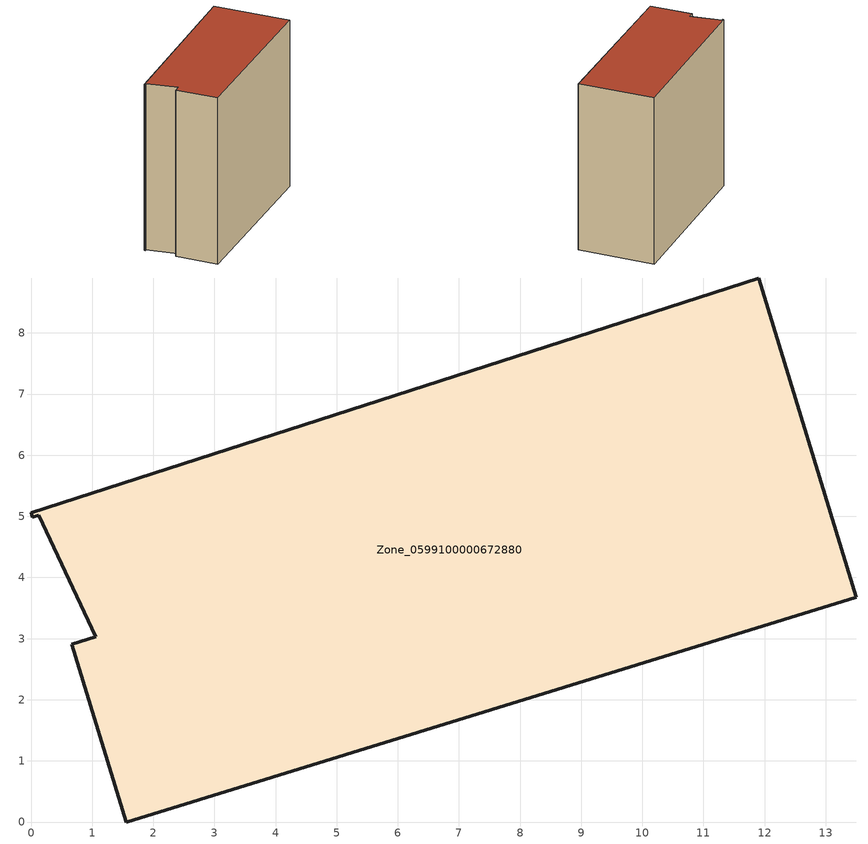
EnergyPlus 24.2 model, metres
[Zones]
Zone_0599100000672880
 floor ground (C_G): 1.06,3.03 0.12,5.02 0.02,4.99 0,5.06 11.91,8.9 13.5,3.68 1.56,0 0.66,2.91 z0
 wall outside (C_F): 1.56,0 13.5,3.68 11.91,8.9 0,5.06 0.02,4.99 0.12,5.02 1.06,3.03 0.66,2.91 1.56,0 z0:12.35
 roof outside (C_R): 0.12,5.02 1.06,3.03 0.66,2.91 1.56,0 13.5,3.68 11.91,8.9 0,5.06 0.02,4.99 z12.35
[BUILDING]
Pand.0599100000672880: North Axis=0; Terrain=City; Loads Convergence Tolerance Value=0.04; Temperature Convergence Tolerance Value=0.4; Solar Distribution=FullExterior; Maximum Number of Warmup Days=25; Minimum Number of Warmup Days=1
[Site:Location]
Rotterdam.The.Hague.AP_ZH_NLD Design_Conditions: Latitude=51.96; Longitude=4.45; Time Zone=1; Elevation=-4.5
[SITE:GROUNDTEMPERATURE:BUILDINGSURFACE]
18, 18, 18, 18, 18, 18, 18, 18, 18, 18, 18, 18
[MATERIAL] Thermal Absorptance=0.9; Solar Absorptance=0.7; Visible Absorptance=0.7
Name | Roughness | Thickness | Conductivity | Density | Specific Heat
G.TI.1946 | MediumSmooth | 0.15 | 1 | 540 | 1210
F.TI.1946 | Rough | 0.3 | 0.857143 | 1920 | 840
R.TI.1946 | MediumRough | 0.2 | 0.1 | 1500 | 1000
[CONSTRUCTION]
C_G: G.TI.1946
C_F: F.TI.1946
C_R: R.TI.1946
[ZONE]
Zone_0599100000672880: Type=1; Multiplier=1; Ceiling Height=Autocalculate; Volume=Autocalculate; Floor Area=autocalculate; Part of Total Floor Area=Yes
[ZONEINFILTRATION:DESIGNFLOWRATE]
Infil_Zone_0599100000672880: Zone or ZoneList or Space or SpaceList=Zone_0599100000672880; Schedule=AlwaysOn; Design Flow Rate Calculation Method=Flow/Area; Flow Rate per Floor Area=0.003; Constant Term Coefficient=1; Temperature Term Coefficient=0; Velocity Term Coefficient=0; Velocity Squared Term Coefficient=0
[HVACTEMPLATE:ZONE:IDEALLOADSAIRSYSTEM]
Zone_0599100000672880: Maximum Heating Supply Air Temperature=50; Minimum Cooling Supply Air Temperature=13; Maximum Heating Supply Air Humidity Ratio=0.0156; Minimum Cooling Supply Air Humidity Ratio=0.0077; Heating Limit=NoLimit; Cooling Limit=NoLimit; Dehumidification Control Type=ConstantSensibleHeatRatio; Cooling Sensible Heat Ratio=0.7; Dehumidification Setpoint=60; Humidification Control Type=None; Humidification Setpoint=30; Outdoor Air Method=None; Outdoor Air Flow Rate per Person=0.00944; Outdoor Air Flow Rate per Zone Floor Area=0; Outdoor Air Flow Rate per Zone=0; Demand Controlled Ventilation Type=None; Outdoor Air Economizer Type=NoEconomizer; Heat Recovery Type=None; Sensible Heat Recovery Effectiveness=0.7; Latent Heat Recovery Effectiveness=0.65
[ZONECONTROL:THERMOSTAT]
ThermostatControl_Zone_0599100000672880: Zone or ZoneList=Zone_0599100000672880; Control Type Schedule=DualSetpointControlType; Control 1=Thermostat_Zone_0599100000672880; Temperature Difference Between Cutout And Setpoint=0
[THERMOSTATSETPOINT:DUALSETPOINT]
Thermostat_Zone_0599100000672880: Heating Setpoint Temperature Schedule=HeatingSetpoint_Zone_0599100000672880; Cooling Setpoint Temperature Schedule=CoolingSetpoint_Zone_0599100000672880
[SCHEDULE:COMPACT]
HeatingSetpoint_Zone_0599100000672880: Through: 12/31, For: AllDays, Until: 24:00, 21
CoolingSetpoint_Zone_0599100000672880: Through: 12/31, For: AllDays, Until: 24:00, 24
DualSetpointControlType: Through: 12/31, For: AllDays, Until: 24:00, 4
AlwaysOn: Through: 12/31, For: AllDays, Until: 24:00, 1
